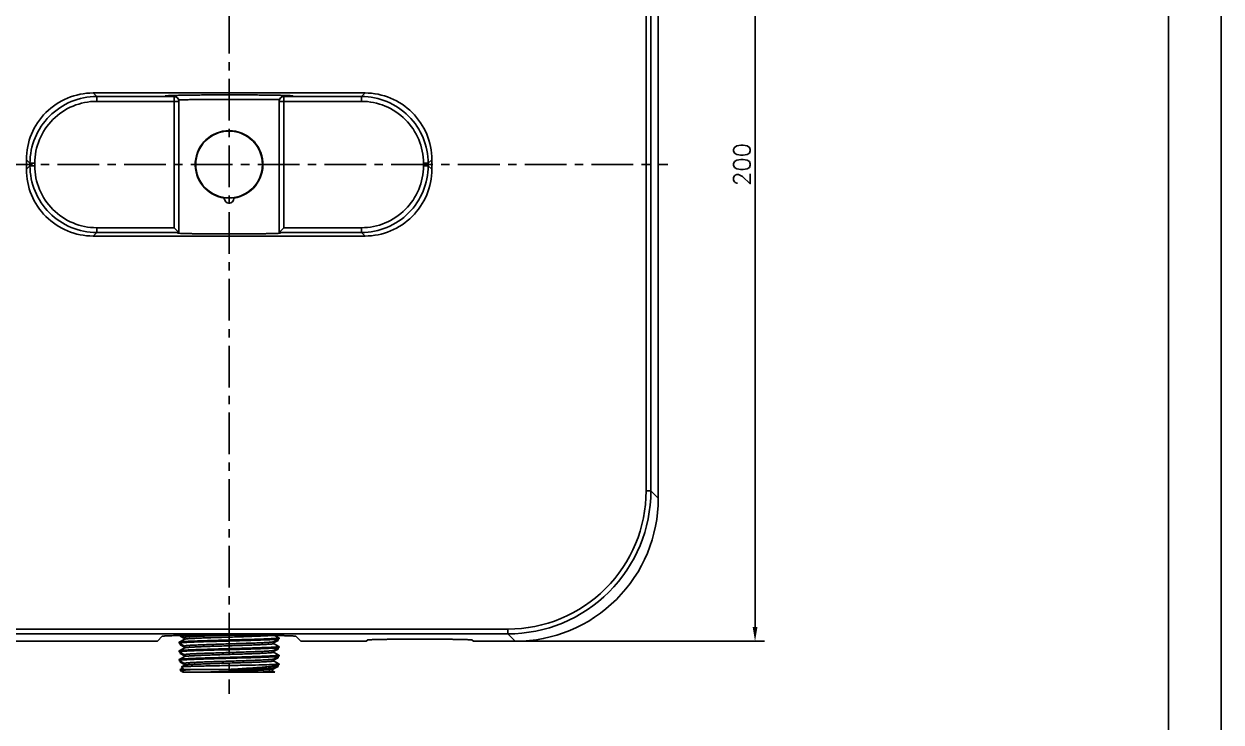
# Model space of a CAD drawing. Extents: x -296600 to -296180, y -233766 to -233172.
# Drawn here: x -296430.6 to -296179.5, y -233473.9 to -233327.5 of the extents above; entities that cross this region are included whole.
import ezdxf

# ---------------------------------------------------------------- set-up
doc = ezdxf.new("R2010")
doc.units = 0
doc.header["$LTSCALE"] = 7
doc.linetypes.add('CENTER', pattern=[2, 1.25, -0.25, 0.25, -0.25])
doc.layers.get('0').update_dxf_attribs({"color": 2, "linetype": 'CONTINUOUS'})
doc.layers.get('Defpoints').update_dxf_attribs({"linetype": 'CONTINUOUS'})
for name, color, linetype in [('CL', 1, 'CENTER'), ('D', 2, 'CONTINUOUS'), ('PRT0002SHAPE', 7, 'CONTINUOUS'), ('TXT', 4, 'CONTINUOUS')]:
    doc.layers.add(name, color=color, linetype=linetype)
doc.styles.add('GHS', font='ROMANS.shx', dxfattribs={"bigfont": 'GHS.shx'})
doc.dimstyles.new('STANDARD$0', dxfattribs={"dimscale": 0, "dimtxt": 3.5, "dimasz": 3, "dimexe": 2, "dimexo": 1, "dimgap": 1, "dimtad": 3, "dimtoh": 1, "dimdec": 4, "dimdsep": 46, "dimtxsty": 'GHS', "dimcen": 2.5, "dimclrd": 2, "dimclre": 2, "dimclrt": 2, "dimadec": 0, "dimazin": 0, "dimtfac": 0.6, "dimtdec": 4, "dimtix": 1, "dimtmove": 2, "dimatfit": 3, "dimfxl": 1, "dimtolj": 1, "dimarcsym": 0})

# ---------------------------------------------------------------- blocks, each defined once
blk = doc.blocks.new('*D8')
at = {"layer": 'D', "color": 2, "lineweight": -2, "transparency": 16777216}
for p, q in [((-296326.53, -233256.94), (-296275.25, -233256.94)), ((-296277.25, -233259.94), (-296277.25, -233453.94)), ((-296326.54, -233456.94), (-296275.25, -233456.94))]:
    blk.add_line(p, q, dxfattribs=at)
at = {"layer": 'D', "color": 2, "transparency": 16777216}
for points in [[(-296277.75, -233259.94), (-296276.75, -233259.94), (-296277.25, -233256.94)], [(-296277.75, -233453.94), (-296276.75, -233453.94), (-296277.25, -233456.94)]]:
    blk.add_solid(points, dxfattribs=at)
at = {"layer": 'Defpoints', "color": 0, "transparency": 16777216}
for p in [(-296327.53, -233256.94), (-296327.54, -233456.94), (-296277.25, -233456.94)]:
    blk.add_point(p, dxfattribs=at)
at = {"layer": 'D', "color": 2, "transparency": 16777216, "insert": (-296280, -233356.94), "char_height": 3.5, "attachment_point": 5, "rotation": 90, "style": 'GHS', "bg_fill": 3, "box_fill_scale": 1.1, "bg_fill_color": 256, "bg_fill_true_color": 13158600, "bg_fill_transparency": 0}
blk.add_mtext('\\A1;200', dxfattribs=at)
blk = doc.blocks.new('BORDER')
blk.add_line((0, 0), (1, 0))

msp = doc.modelspace()

# ---------------------------------------------------------------- linework, layer by layer
at = {"layer": 'CL'}
for p, q in [((-296387.54032, -233254.94102), (-296387.54032, -233467.94098)), ((-296479.54029, -233356.94102), (-296295.54037, -233356.94089))]:
    msp.add_line(p, q, dxfattribs=at)
at = {"layer": 'PRT0002SHAPE', "color": 7, "linetype": 'Continuous'}
for p, q in [((-296300.09365, -233425.39265), (-296300.09366, -233288.49113)), ((-296299.09378, -233288.49113), (-296299.09378, -233425.39265)), ((-296297.54001, -233426.94646), (-296297.54001, -233286.93732)), ((-296415.29123, -233342.69276), (-296416.0421, -233341.94189)), ((-296359.03784, -233341.94191), (-296416.0421, -233341.94191)), ((-296415.29123, -233342.69276), (-296415.29123, -233343.69261)), ((-296415.29123, -233342.69276), (-296399.03997, -233342.69276)), ((-296398.03997, -233343.69261), (-296415.29123, -233343.69261)), ((-296400.41973, -233342.63328), (-296400.48967, -233342.62854)), ((-296400.34025, -233342.63819), (-296400.41973, -233342.63328)), ((-296400.25111, -233342.64323), (-296400.34025, -233342.63819)), ((-296400.09907, -233342.65101), (-296400.25111, -233342.64323)), ((-296399.92479, -233342.65894), (-296400.09907, -233342.65101)), ((-296399.72817, -233342.66698), (-296399.92479, -233342.65894)), ((-296399.4314, -233342.67773), (-296399.72817, -233342.66698)), ((-296399.00607, -233342.69108), (-296399.4314, -233342.67773)), ((-296399.03997, -233370.19117), (-296399.03997, -233342.69276)), ((-296398.03997, -233371.26872), (-296398.03997, -233343.6856)), ((-296377.03997, -233343.68554), (-296377.03997, -233371.26872)), ((-296359.78871, -233343.69261), (-296377.03997, -233343.69261)), ((-296376.03997, -233342.69067), (-296376.03997, -233370.19117)), ((-296376.03997, -233342.69276), (-296359.78871, -233342.69276)), ((-296359.78873, -233343.69261), (-296359.78867, -233342.70023)), ((-296359.03784, -233341.94189), (-296359.78871, -233342.69276)), ((-296430.03997, -233355.93976), (-296429.2891, -233356.69063)), ((-296430.03995, -233355.93976), (-296430.03995, -233357.94402)), ((-296345.79084, -233356.69063), (-296345.03997, -233355.93976)), ((-296345.03999, -233357.94402), (-296345.03999, -233355.93976)), ((-296429.2891, -233357.19315), (-296430.03997, -233357.94402)), ((-296429.2891, -233357.19315), (-296429.2891, -233356.69063)), ((-296428.28925, -233356.69063), (-296429.2891, -233356.69063)), ((-296429.2891, -233357.19315), (-296428.28925, -233357.19315)), ((-296428.28925, -233356.69063), (-296428.28925, -233357.19315)), ((-296345.79824, -233356.69059), (-296346.79069, -233356.69065)), ((-296346.79069, -233357.19315), (-296346.79069, -233356.69063)), ((-296346.79069, -233357.19319), (-296345.79831, -233357.19313)), ((-296345.79084, -233356.69063), (-296345.79084, -233357.19315)), ((-296345.03997, -233357.94402), (-296345.79084, -233357.19315)), ((-296388.53997, -233363.86921), (-296388.53997, -233364.04189)), ((-296386.53997, -233364.04186), (-296386.53997, -233363.8691)), ((-296416.0421, -233371.94189), (-296415.29123, -233371.19102)), ((-296415.29123, -233370.19117), (-296415.29123, -233371.19102)), ((-296415.29123, -233370.19117), (-296399.03997, -233370.19117)), ((-296398.04012, -233371.19102), (-296415.29123, -233371.19102)), ((-296398.04012, -233371.19109), (-296399.03997, -233370.19117)), ((-296398.03997, -233371.19117), (-296398.04012, -233371.19109)), ((-296377.03982, -233371.19109), (-296377.03997, -233371.19117)), ((-296377.03982, -233371.19102), (-296376.03997, -233370.19117)), ((-296359.78871, -233371.19102), (-296377.03982, -233371.19102)), ((-296376.03997, -233370.19117), (-296359.78871, -233370.19117)), ((-296359.78873, -233371.18362), (-296359.78867, -233370.19117)), ((-296359.78871, -233371.19102), (-296359.03784, -233371.94189)), ((-296416.0421, -233371.94187), (-296359.03784, -233371.94187)), ((-296300.09362, -233425.39265), (-296299.09378, -233425.39265)), ((-296297.53997, -233426.94646), (-296299.09378, -233425.39265)), ((-296445.99073, -233454.38821), (-296329.08921, -233454.3882)), ((-296329.08921, -233455.38809), (-296445.99073, -233455.38809)), ((-296401.53991, -233455.89459), (-296402.55297, -233456.90759)), ((-296396.83926, -233456.503), (-296398.00306, -233457.10979)), ((-296397.81747, -233455.83395), (-296397.81747, -233455.72884)), ((-296397.81747, -233455.83386), (-296397.80278, -233455.84929)), ((-296397.80278, -233455.84931), (-296396.85547, -233456.34324)), ((-296397.63081, -233455.72536), (-296396.85547, -233456.12963)), ((-296396.85547, -233456.51997), (-296396.85547, -233456.12111)), ((-296387.54137, -233455.66759), (-296386.99449, -233455.65055)), ((-296378.2239, -233455.71218), (-296378.30823, -233455.71087)), ((-296378.24068, -233457.04523), (-296377.07688, -233456.43844)), ((-296378.22447, -233457.25039), (-296377.27716, -233456.75646)), ((-296377.07688, -233456.20264), (-296378.01078, -233455.71574)), ((-296377.26247, -233456.74101), (-296377.27716, -233456.75644)), ((-296377.26247, -233456.7411), (-296377.26247, -233456.53543)), ((-296377.06247, -233456.21771), (-296377.07688, -233456.20272)), ((-296377.06247, -233456.42337), (-296377.07688, -233456.43837)), ((-296377.06247, -233456.21771), (-296377.06247, -233456.42337)), ((-296372.52697, -233456.90759), (-296373.54003, -233455.89459)), ((-296358.53992, -233456.68006), (-296358.76749, -233456.90759)), ((-296336.31245, -233456.90759), (-296336.54002, -233456.68006)), ((-296329.08921, -233455.38809), (-296329.08921, -233454.38824)), ((-296329.08921, -233455.38809), (-296327.5354, -233456.94189)), ((-296404.55251, -233456.94189), (-296447.54454, -233456.94189)), ((-296398.01747, -233457.12486), (-296398.00306, -233457.10986)), ((-296398.01747, -233457.12486), (-296398.01747, -233457.33052)), ((-296398.01747, -233457.33052), (-296398.00306, -233457.34552)), ((-296398.01747, -233458.93916), (-296398.00306, -233458.92416)), ((-296398.01747, -233458.93916), (-296398.01747, -233459.14482)), ((-296398.01747, -233459.14482), (-296398.00306, -233459.15982)), ((-296398.00306, -233457.34559), (-296396.85547, -233457.94393)), ((-296396.83926, -233458.3173), (-296398.00306, -233458.92409)), ((-296398.00306, -233459.15989), (-296396.85547, -233459.75823)), ((-296397.81747, -233457.64825), (-296397.81747, -233457.44258)), ((-296397.81747, -233457.64816), (-296397.80278, -233457.66359)), ((-296397.81747, -233459.46255), (-296397.81747, -233459.25688)), ((-296397.80278, -233457.66361), (-296396.85547, -233458.15754)), ((-296396.85547, -233458.33427), (-296396.85547, -233457.93541)), ((-296378.24068, -233458.85953), (-296377.07688, -233458.25274)), ((-296378.22447, -233457.42712), (-296378.22447, -233457.02826)), ((-296377.07688, -233458.01694), (-296378.22447, -233457.4186)), ((-296378.22447, -233459.06469), (-296377.27716, -233458.57076)), ((-296378.22447, -233459.24141), (-296378.22447, -233458.84257)), ((-296377.07688, -233459.83124), (-296378.22447, -233459.2329)), ((-296377.26247, -233458.55531), (-296377.27716, -233458.57074)), ((-296377.26247, -233458.5554), (-296377.26247, -233458.34973)), ((-296377.06247, -233458.03201), (-296377.07688, -233458.01702)), ((-296377.06247, -233458.23767), (-296377.07688, -233458.25267)), ((-296377.06247, -233458.03201), (-296377.06247, -233458.23767)), ((-296360.76703, -233456.94189), (-296370.52743, -233456.94189)), ((-296327.5354, -233456.94189), (-296334.31291, -233456.94189)), ((-296398.01747, -233460.75346), (-296398.00306, -233460.73846)), ((-296398.01747, -233460.75346), (-296398.01747, -233460.95912)), ((-296398.01747, -233460.95912), (-296398.00306, -233460.97412)), ((-296396.83926, -233460.1316), (-296398.00306, -233460.73839)), ((-296398.00306, -233460.97419), (-296396.85547, -233461.57253)), ((-296397.81747, -233459.46246), (-296397.80278, -233459.47789)), ((-296397.81747, -233461.27685), (-296397.81747, -233461.07118)), ((-296397.81747, -233461.27676), (-296397.80278, -233461.29219)), ((-296397.80278, -233459.47791), (-296396.85547, -233459.97184)), ((-296397.80278, -233461.29221), (-296396.85547, -233461.78614)), ((-296396.85547, -233460.14857), (-296396.85547, -233459.74972)), ((-296396.85547, -233461.96286), (-296396.85547, -233461.56402)), ((-296378.24068, -233460.67383), (-296377.07688, -233460.06704)), ((-296378.22447, -233460.87899), (-296377.27716, -233460.38506)), ((-296378.22447, -233461.05571), (-296378.22447, -233460.65687)), ((-296377.07688, -233461.64554), (-296378.22447, -233461.0472)), ((-296377.26247, -233460.36961), (-296377.27716, -233460.38504)), ((-296377.26247, -233460.3697), (-296377.26247, -233460.16403)), ((-296377.06247, -233459.84631), (-296377.07688, -233459.83132)), ((-296377.06247, -233460.05197), (-296377.07688, -233460.06697)), ((-296377.06247, -233461.6607), (-296377.07688, -233461.64557)), ((-296377.06247, -233459.84631), (-296377.06247, -233460.05197)), ((-296377.06247, -233461.84189), (-296377.06247, -233461.66061)), ((-296397.81747, -233462.88553), (-296397.81613, -233462.88088)), ((-296397.81747, -233462.94189), (-296397.81747, -233462.88548)), ((-296397.81747, -233462.94189), (-296396.47954, -233462.94189)), ((-296397.50615, -233463.25321), (-296397.81747, -233462.94189)), ((-296397.81613, -233462.88088), (-296397.80278, -233462.87014)), ((-296397.26804, -233462.59132), (-296397.80278, -233462.87012)), ((-296397.80278, -233462.87014), (-296397.77927, -233462.86074)), ((-296397.5401, -233462.31926), (-296397.53535, -233462.30893)), ((-296397.01747, -233462.84189), (-296397.5401, -233462.31926)), ((-296396.83926, -233461.9459), (-296397.5354, -233462.30888)), ((-296397.50621, -233463.25315), (-296397.45776, -233463.2864)), ((-296397.45778, -233463.28638), (-296397.15952, -233463.44189)), ((-296377.92045, -233463.44189), (-296397.15947, -233463.44189)), ((-296397.01747, -233462.84189), (-296378.22447, -233462.84189)), ((-296377.06247, -233461.84189), (-296379.05917, -233461.84147)), ((-296378.42447, -233463.18773), (-296378.42447, -233462.84189)), ((-296377.92042, -233463.44189), (-296378.42447, -233463.17904)), ((-296378.24068, -233462.48813), (-296377.15954, -233461.92443)), ((-296378.22447, -233462.69329), (-296377.27716, -233462.19936)), ((-296378.22447, -233462.84189), (-296378.22447, -233462.47117)), ((-296377.26247, -233462.184), (-296377.26247, -233461.97833)), ((-296377.11333, -233461.89275), (-296377.15944, -233461.92433)), ((-296377.11333, -233461.89275), (-296377.06247, -233461.84189))]:
    msp.add_line(p, q, dxfattribs=at)
for centre in [(-296387.54032, -233356.94095), (-296387.53997, -233356.94189)]:
    msp.add_circle(centre, 7, dxfattribs=at)
for centre, radius, start, end in [((-296416.04288, -233355.93898), 13.99707, 89.9968029, 180.0031971), ((-296415.29106, -233356.69038), 13.99801, 89.9992806, 180.0010097), ((-296415.292, -233356.68978), 12.99714, 89.9965961, 180.0037318), ((-296399.03403, -233343.68472), 0.99403, 2.7338852, 90.3423375), ((-296399.03988, -233343.69269), 0.99991, 0.0042823, 90.0053854), ((-296399.03873, -233343.68557), 0.99876, 359.9978916, 2.7693645), ((-296376.04006, -233343.69269), 0.99992, 89.9951879, 179.9951492), ((-296376.04168, -233343.68556), 0.9983, 177.2299847, 179.9993162), ((-296376.04595, -233343.68469), 0.99398, 89.655672, 177.2680796), ((-296359.78846, -233356.6908), 13.99801, 359.9992775, 90.0010095), ((-296359.78787, -233356.68986), 12.99714, 359.9965987, 90.0037276), ((-296359.03706, -233355.93898), 13.99707, 359.9968075, 90.0031925), ((-296387.53997, -233356.94189), 7.1, 278.0967498, 261.9032502), ((-296416.04288, -233357.9448), 13.99707, 179.9968029, 270.0031971), ((-296415.29148, -233357.19298), 13.99801, 179.9992809, 270.0010169), ((-296415.29208, -233357.19392), 12.99714, 179.9965961, 270.0037318), ((-296359.78888, -233357.1934), 13.99801, 269.9992775, 0.0010177), ((-296359.78794, -233357.194), 12.99714, 269.9965982, 0.00373), ((-296359.03706, -233357.9448), 13.99707, 269.9968075, 0.0031925), ((-296387.53997, -233364.04189), 1, 180, 0), ((-296329.08807, -233425.39261), 28.99559, 269.9977576, 0.0021074), ((-296329.08845, -233425.39241), 29.99568, 269.9985598, 0.0015528), ((-296327.53374, -233426.94813), 29.99372, 269.996817, 0.003183), ((-296395.73681, -233480.5705), 17.84566, 94.3386086, 94.4920935)]:
    msp.add_arc(centre, radius, start, end, dxfattribs=at)
for points, knots in [([(-296399.03997, -233342.69066), (-296399.29763, -233342.68315), (-296399.72871, -233342.66536), (-296400.3702, -233342.64941), (-296400.62148, -233342.605), (-296400.9924, -233342.60777), (-296400.82224, -233342.50227), (-296400.5751, -233342.53873), (-296400.10816, -233342.47492), (-296399.45196, -233342.4666), (-296398.60438, -233342.43532), (-296397.58462, -233342.41502), (-296396.40604, -233342.39379), (-296395.0859, -233342.37622), (-296393.64647, -233342.36129), (-296392.12119, -233342.34977), (-296390.56137, -233342.34175), (-296389.02962, -233342.33727), (-296388.02574, -233342.33628), (-296387.53997, -233342.3363)], [0, 0, 0, 0, 0.050492744, 0.088434056, 0.113131906, 0.124275394, 0.127708917, 0.144500984, 0.174790747, 0.21809336, 0.273692261, 0.340669826, 0.417975147, 0.504567544, 0.599295195, 0.699951647, 0.803354891, 0.904845046, 1, 1, 1, 1]), ([(-296398.08494, -233343.38923), (-296398.0109, -233343.38698), (-296397.81998, -233343.3814), (-296397.50416, -233343.37296), (-296396.98979, -233343.36056), (-296396.29145, -233343.34617), (-296395.39183, -233343.33091), (-296394.41647, -233343.31735), (-296393.37479, -233343.30565), (-296392.27678, -233343.2959), (-296391.13313, -233343.28822), (-296389.95483, -233343.28268), (-296388.75328, -233343.27935), (-296387.94572, -233343.27857), (-296387.53997, -233343.27859)], [0.1508946129, 0.1508946129, 0.1508946129, 0.1508946129, 0.168785621, 0.1970303041, 0.2272078842, 0.29306679, 0.3657477829, 0.4445378662, 0.5286846535, 0.6173769136, 0.7097688122, 0.8049350946, 0.9019938006, 1, 1, 1, 1]), ([(-296376.03997, -233342.69066), (-296375.77102, -233342.68282), (-296375.32235, -233342.66945), (-296374.6763, -233342.63658), (-296374.4108, -233342.62129), (-296374.07053, -233342.58048), (-296374.34281, -233342.51178), (-296374.60733, -233342.51704), (-296375.19642, -233342.47225), (-296375.9471, -233342.45352), (-296376.92056, -233342.42566), (-296378.06955, -233342.40399), (-296379.38578, -233342.38365), (-296380.83969, -233342.36689), (-296382.40817, -233342.35341), (-296384.0647, -233342.34362), (-296385.78558, -233342.33764), (-296386.95121, -233342.33631), (-296387.53997, -233342.3363)], [0, 0, 0, 0, 0.052660807, 0.091393749, 0.115530213, 0.124779152, 0.131324215, 0.152874415, 0.189174352, 0.239539752, 0.303035739, 0.378565256, 0.464879653, 0.560542809, 0.66318596, 0.771862453, 0.884767692, 1, 1, 1, 1]), ([(-296376.96643, -233343.30957), (-296377.18348, -233343.29809), (-296377.72693, -233343.27981), (-296378.6423, -233343.27212), (-296379.74779, -233343.27487), (-296380.95342, -233343.27833), (-296382.22203, -233343.27996), (-296383.52683, -233343.27999), (-296384.85177, -233343.2793), (-296386.19238, -233343.27861), (-296387.08941, -233343.27854), (-296387.53997, -233343.27857)], [0.1212768619, 0.1212768619, 0.1212768619, 0.1212768619, 0.1754707089, 0.256780085, 0.3495022198, 0.4510714437, 0.5573535408, 0.6657764683, 0.7763653567, 0.8876712674, 1, 1, 1, 1]), ([(-296398.34646, -233371.31351), (-296398.34716, -233371.30124), (-296398.27734, -233371.29639), (-296398.19728, -233371.27786), (-296398.09686, -233371.27281), (-296398.03997, -233371.26873)], [0, 0, 0, 0, 0.118389044, 0.450577086, 1, 1, 1, 1]), ([(-296387.54032, -233371.50195), (-296388.01003, -233371.50195), (-296388.94156, -233371.50089), (-296390.319, -233371.49615), (-296391.64908, -233371.48834), (-296392.90905, -233371.47766), (-296394.07703, -233371.46409), (-296395.13415, -233371.44854), (-296396.05896, -233371.42934), (-296396.84573, -233371.41275), (-296397.45318, -233371.38301), (-296397.94038, -233371.38141), (-296398.15484, -233371.32497), (-296398.34459, -233371.34578), (-296398.34646, -233371.31351)], [0, 0, 0, 0, 0.130329537, 0.258468463, 0.382194809, 0.499394271, 0.608063923, 0.706348036, 0.792568447, 0.86525402, 0.923166859, 0.965324569, 0.991029516, 1, 1, 1, 1]), ([(-296376.73357, -233371.31349), (-296376.73543, -233371.34574), (-296376.92511, -233371.32503), (-296377.13956, -233371.38138), (-296377.62676, -233371.38302), (-296378.2342, -233371.41274), (-296379.02097, -233371.42934), (-296379.94578, -233371.44854), (-296381.00291, -233371.46409), (-296382.17089, -233371.47766), (-296383.43086, -233371.48834), (-296384.76094, -233371.49615), (-296386.13861, -233371.50089), (-296387.07037, -233371.50195), (-296387.54032, -233371.50195)], [0, 0, 0, 0, 0.008963056, 0.034666368, 0.076821355, 0.134730392, 0.207411851, 0.293627431, 0.391906066, 0.500569694, 0.617762414, 0.741481691, 0.86961337, 1, 1, 1, 1]), ([(-296377.03997, -233371.26872), (-296376.98308, -233371.2728), (-296376.88266, -233371.27788), (-296376.80262, -233371.29637), (-296376.73286, -233371.30125), (-296376.73357, -233371.31349)], [0, 0, 0, 0, 0.549570897, 0.881845298, 1, 1, 1, 1]), ([(-296387.53997, -233455.65021), (-296388.45047, -233455.65021), (-296390.23645, -233455.65323), (-296392.43643, -233455.66463), (-296394.11871, -233455.67844), (-296395.29339, -233455.69065), (-296396.39338, -233455.70478), (-296397.40811, -233455.7207), (-296398.32779, -233455.73823), (-296399.14358, -233455.75717), (-296399.84761, -233455.77733), (-296400.36124, -233455.79578), (-296400.71125, -233455.81147), (-296400.9266, -233455.82271), (-296401.10973, -233455.83409), (-296401.26009, -233455.84547), (-296401.37772, -233455.85695), (-296401.4615, -233455.86783), (-296401.51164, -233455.87826), (-296401.53385, -233455.8864), (-296401.53991, -233455.89214), (-296401.53991, -233455.89459)], [0, 0, 0, 0, 0.194967726, 0.382434292, 0.471089977, 0.555209153, 0.633983337, 0.706653817, 0.772520822, 0.830951574, 0.881385293, 0.923338074, 0.941004846, 0.95640902, 0.969513758, 0.980288609, 0.988713357, 0.994773472, 0.998478404, 0.999476934, 1, 1, 1, 1]), ([(-296377.15983, -233456.46248), (-296377.21911, -233456.47441), (-296377.36867, -233456.49433), (-296377.63729, -233456.5206), (-296377.9932, -233456.54692), (-296378.63218, -233456.58493), (-296379.61937, -233456.63119), (-296381.00416, -233456.68354), (-296382.6188, -233456.73639), (-296384.4065, -233456.78968), (-296386.30442, -233456.84267), (-296388.24578, -233456.89634), (-296390.16233, -233456.94909), (-296391.98662, -233457.00287), (-296393.41972, -233457.04768), (-296394.47224, -233457.08532), (-296395.17457, -233457.11222), (-296395.80963, -233457.13881), (-296396.37181, -233457.16541), (-296396.85618, -233457.19233), (-296397.25844, -233457.21899), (-296397.5407, -233457.24195), (-296397.72265, -233457.26106), (-296397.826, -233457.27446), (-296397.90615, -233457.28714), (-296397.96518, -233457.30103), (-296397.99939, -233457.31144), (-296398.01747, -233457.32457), (-296398.01747, -233457.33052)], [0, 0, 0, 0, 0.008684272, 0.021640559, 0.038769945, 0.059928974, 0.113570788, 0.180695015, 0.258946972, 0.345579641, 0.437548883, 0.531622225, 0.624493339, 0.712898498, 0.793730963, 0.830407235, 0.864151948, 0.894669117, 0.921690764, 0.944980581, 0.964336199, 0.979590688, 0.98563941, 0.990620742, 0.994528635, 0.997363065, 0.999145145, 1, 1, 1, 1]), ([(-296397.92012, -233457.08576), (-296397.86084, -233457.07383), (-296397.71129, -233457.0539), (-296397.44267, -233457.02764), (-296397.08677, -233457.00131), (-296396.4478, -233456.9633), (-296395.46061, -233456.91704), (-296394.07582, -233456.8647), (-296392.46119, -233456.81184), (-296390.67349, -233456.75855), (-296388.77556, -233456.70556), (-296386.8342, -233456.65189), (-296384.91764, -233456.59914), (-296383.09335, -233456.54536), (-296381.66024, -233456.50055), (-296380.60772, -233456.46291), (-296379.90539, -233456.43601), (-296379.27033, -233456.40942), (-296378.70814, -233456.38282), (-296378.22377, -233456.3559), (-296377.8215, -233456.32924), (-296377.53924, -233456.30628), (-296377.3573, -233456.28717), (-296377.25394, -233456.27377), (-296377.17379, -233456.26109), (-296377.11476, -233456.2472), (-296377.08055, -233456.2368), (-296377.06247, -233456.22367), (-296377.06247, -233456.21771)], [0, 0, 0, 0, 0.008683943, 0.021639932, 0.038769045, 0.05992783, 0.113569255, 0.180693227, 0.258945065, 0.345577738, 0.437547088, 0.531620618, 0.624491976, 0.712897415, 0.793730172, 0.830406588, 0.864151439, 0.894668738, 0.921690504, 0.944980424, 0.964336129, 0.979590688, 0.98563944, 0.990620796, 0.994528703, 0.997363127, 0.999145178, 1, 1, 1, 1]), ([(-296397.55384, -233455.76807), (-296397.59229, -233455.77285), (-296397.65769, -233455.7815), (-296397.74283, -233455.7983), (-296397.78983, -233455.81059), (-296397.81746, -233455.82613), (-296397.81746, -233455.8339)], [0, 0, 0, 0, 0.421277318, 0.726071503, 0.915499158, 1, 1, 1, 1]), ([(-296396.85547, -233456.12111), (-296396.85547, -233456.11507), (-296396.83844, -233456.10134), (-296396.80464, -233456.0903), (-296396.74748, -233456.07585), (-296396.62934, -233456.05574), (-296396.42611, -233456.03156), (-296396.11918, -233456.00454), (-296395.72949, -233455.97666), (-296395.26109, -233455.94861), (-296394.7183, -233455.92091), (-296394.10643, -233455.89297), (-296393.43135, -233455.86472), (-296392.42416, -233455.82569), (-296391.06023, -233455.77896), (-296389.3353, -233455.72259), (-296388.1471, -233455.68637), (-296387.54137, -233455.66759)], [0, 0, 0, 0, 0.001940601, 0.005853718, 0.012037837, 0.020545768, 0.044521138, 0.07763735, 0.119600844, 0.170016916, 0.228407938, 0.294216844, 0.366811874, 0.445497166, 0.618061456, 0.805291148, 1, 1, 1, 1]), ([(-296396.76048, -233456.47896), (-296396.76911, -233456.48083), (-296396.79578, -233456.48713), (-296396.8227, -233456.49439), (-296396.83924, -233456.50301)], [0, 0, 0, 0, 0.321389082, 1, 1, 1, 1]), ([(-296378.69602, -233455.70522), (-296378.89948, -233455.72517), (-296379.38373, -233455.7607), (-296380.21773, -233455.80721), (-296381.25651, -233455.85368), (-296382.47094, -233455.90165), (-296383.8272, -233455.94841), (-296385.80655, -233456.01365), (-296388.3311, -233456.0907), (-296390.81839, -233456.16854), (-296392.6794, -233456.23479), (-296393.8851, -233456.28145), (-296394.91335, -233456.32871), (-296395.7354, -233456.37504), (-296396.28062, -233456.41514), (-296396.59651, -233456.45083), (-296396.71314, -233456.46871), (-296396.76048, -233456.47896)], [0, 0, 0, 0, 0.033913726, 0.080532502, 0.138567872, 0.206405127, 0.282150939, 0.363690534, 0.534938854, 0.701142396, 0.776508646, 0.843855872, 0.901306218, 0.947259839, 0.980449, 0.991965593, 1, 1, 1, 1]), ([(-296378.30823, -233455.71087), (-296379.74135, -233455.68893), (-296382.81859, -233455.6595), (-296385.89593, -233455.65021), (-296387.53997, -233455.65021)], [0, 0, 0, 0, 0.465757295, 1, 1, 1, 1]), ([(-296373.54003, -233455.89459), (-296373.54003, -233455.8919), (-296373.54724, -233455.8857), (-296373.57257, -233455.87711), (-296373.63044, -233455.86584), (-296373.72671, -233455.85424), (-296373.86207, -233455.84193), (-296374.03494, -233455.82977), (-296374.24539, -233455.81763), (-296374.49266, -233455.80567), (-296374.894, -233455.78903), (-296375.48189, -233455.76957), (-296376.28601, -233455.74848), (-296377.21492, -233455.7289), (-296377.87481, -233455.71761), (-296378.2239, -233455.71218)], [0, 0, 0, 0, 0.001716773, 0.005106622, 0.017793073, 0.038586864, 0.067499535, 0.104470353, 0.149415005, 0.202207325, 0.262708921, 0.406150843, 0.578164216, 0.776847204, 1, 1, 1, 1]), ([(-296377.27716, -233456.75645), (-296377.29724, -233456.76696), (-296377.35862, -233456.78114), (-296377.47456, -233456.80083), (-296377.64196, -233456.82026), (-296377.77015, -233456.83231), (-296377.84259, -233456.83849)], [0, 0, 0, 0, 0.11874584, 0.324940563, 0.619069462, 1, 1, 1, 1]), ([(-296377.31156, -233456.56385), (-296377.29893, -233456.56018), (-296377.28194, -233456.55546), (-296377.26248, -233456.54173), (-296377.26248, -233456.53549)], [0, 0, 0, 0, 0.678107114, 1, 1, 1, 1]), ([(-296377.0769, -233456.43844), (-296377.08708, -233456.44375), (-296377.11475, -233456.45268), (-296377.14282, -233456.45905), (-296377.15983, -233456.46248)], [0, 0, 0, 0, 0.398150295, 1, 1, 1, 1]), ([(-296347.53997, -233456.48806), (-296348.25537, -233456.48806), (-296349.65863, -233456.49043), (-296351.38719, -233456.49939), (-296352.70898, -233456.51023), (-296353.63194, -233456.51983), (-296354.49622, -233456.53093), (-296355.29351, -233456.54344), (-296356.01612, -233456.55721), (-296356.65709, -233456.57209), (-296357.21026, -233456.58793), (-296357.61382, -233456.60243), (-296357.88884, -233456.61476), (-296358.05803, -233456.62359), (-296358.20193, -233456.63253), (-296358.32006, -233456.64147), (-296358.41249, -233456.6505), (-296358.47831, -233456.65904), (-296358.51771, -233456.66724), (-296358.53516, -233456.67363), (-296358.53992, -233456.67815), (-296358.53992, -233456.68006)], [0, 0, 0, 0, 0.194967726, 0.382434292, 0.471089977, 0.555209153, 0.633983337, 0.706653817, 0.772520822, 0.830951574, 0.881385293, 0.923338074, 0.941004846, 0.95640902, 0.969513758, 0.980288609, 0.988713357, 0.994773472, 0.998478404, 0.999476934, 1, 1, 1, 1]), ([(-296336.54002, -233456.68006), (-296336.54002, -233456.67815), (-296336.54478, -233456.67363), (-296336.56223, -233456.66724), (-296336.60163, -233456.65904), (-296336.66746, -233456.6505), (-296336.75988, -233456.64147), (-296336.87802, -233456.63253), (-296337.02191, -233456.62359), (-296337.19111, -233456.61476), (-296337.46612, -233456.60243), (-296337.86968, -233456.58793), (-296338.42285, -233456.57209), (-296339.06383, -233456.55721), (-296339.78643, -233456.54344), (-296340.58372, -233456.53093), (-296341.448, -233456.51983), (-296342.37096, -233456.51023), (-296343.69275, -233456.49939), (-296345.42131, -233456.49043), (-296346.82458, -233456.48806), (-296347.53997, -233456.48806)], [0, 0, 0, 0, 0.000523066, 0.001521596, 0.005226528, 0.011286643, 0.01971139, 0.030486241, 0.043590979, 0.058995152, 0.076661924, 0.118614704, 0.169048423, 0.227479173, 0.293346178, 0.366016657, 0.444790841, 0.528910018, 0.617565703, 0.805032271, 1, 1, 1, 1]), ([(-296402.55297, -233456.90759), (-296402.55401, -233456.90862), (-296402.55863, -233456.90965), (-296402.573, -233456.91246), (-296402.60348, -233456.91485), (-296402.65303, -233456.91813), (-296402.72077, -233456.92109), (-296402.80563, -233456.92409), (-296402.90699, -233456.92691), (-296403.02383, -233456.92957), (-296403.20731, -233456.933), (-296403.46603, -233456.93654), (-296403.80466, -233456.93959), (-296404.17142, -233456.94147), (-296404.42387, -233456.94189), (-296404.55251, -233456.94189)], [0, 0, 0, 0, 0.002192703, 0.006643767, 0.022466123, 0.047466381, 0.081414338, 0.124010705, 0.17484463, 0.233452065, 0.299269903, 0.45002314, 0.621444137, 0.80709449, 1, 1, 1, 1]), ([(-296377.15983, -233458.27678), (-296377.21911, -233458.28871), (-296377.36867, -233458.30863), (-296377.6373, -233458.3349), (-296377.9932, -233458.36122), (-296378.63219, -233458.39923), (-296379.61938, -233458.44549), (-296381.00417, -233458.49784), (-296382.61881, -233458.55069), (-296384.40651, -233458.60398), (-296386.30443, -233458.65697), (-296388.24578, -233458.71064), (-296390.16234, -233458.76339), (-296391.98663, -233458.81717), (-296393.41973, -233458.86198), (-296394.47224, -233458.89962), (-296395.17457, -233458.92652), (-296395.80963, -233458.95311), (-296396.37182, -233458.97971), (-296396.85618, -233459.00663), (-296397.25844, -233459.03329), (-296397.54071, -233459.05625), (-296397.72265, -233459.07536), (-296397.826, -233459.08876), (-296397.90615, -233459.10144), (-296397.96518, -233459.11533), (-296397.99939, -233459.12574), (-296398.01747, -233459.13887), (-296398.01747, -233459.14482)], [0, 0, 0, 0, 0.008684334, 0.021640678, 0.038770116, 0.05992919, 0.113571079, 0.180695354, 0.258947335, 0.345580003, 0.437549223, 0.53162253, 0.6244936, 0.712898708, 0.793731119, 0.830407363, 0.864152049, 0.894669193, 0.921690817, 0.944980613, 0.964336214, 0.97959069, 0.985639406, 0.990620733, 0.994528622, 0.997363054, 0.999145138, 1, 1, 1, 1]), ([(-296398.00304, -233457.10978), (-296397.99286, -233457.10448), (-296397.9652, -233457.09555), (-296397.93713, -233457.08918), (-296397.92012, -233457.08576)], [0, 0, 0, 0, 0.39815383, 1, 1, 1, 1]), ([(-296398.00304, -233458.92408), (-296397.99287, -233458.91878), (-296397.9652, -233458.90985), (-296397.93713, -233458.90348), (-296397.92012, -233458.90006)], [0, 0, 0, 0, 0.398155295, 1, 1, 1, 1]), ([(-296397.92012, -233458.90006), (-296397.86085, -233458.88813), (-296397.7113, -233458.8682), (-296397.44268, -233458.84194), (-296397.08678, -233458.81561), (-296396.4478, -233458.7776), (-296395.46062, -233458.73134), (-296394.07583, -233458.679), (-296392.4612, -233458.62614), (-296390.6735, -233458.57285), (-296388.77557, -233458.51986), (-296386.83421, -233458.46619), (-296384.91765, -233458.41344), (-296383.09335, -233458.35966), (-296381.66025, -233458.31485), (-296380.60772, -233458.27721), (-296379.90539, -233458.25031), (-296379.27033, -233458.22372), (-296378.70814, -233458.19712), (-296378.22377, -233458.1702), (-296377.82151, -233458.14354), (-296377.53924, -233458.12058), (-296377.3573, -233458.10147), (-296377.25394, -233458.08807), (-296377.17379, -233458.07539), (-296377.11476, -233458.0615), (-296377.08055, -233458.0511), (-296377.06247, -233458.03797), (-296377.06247, -233458.03201)], [0, 0, 0, 0, 0.008683868, 0.021639788, 0.038768838, 0.059927567, 0.113568903, 0.180692815, 0.258944622, 0.345577291, 0.437546661, 0.531620231, 0.624491644, 0.712897146, 0.793729969, 0.830406417, 0.864151299, 0.894668627, 0.921690419, 0.944980363, 0.964336089, 0.979590665, 0.985639424, 0.990620786, 0.994528697, 0.997363124, 0.999145177, 1, 1, 1, 1]), ([(-296397.55386, -233457.58237), (-296397.5923, -233457.58715), (-296397.6577, -233457.5958), (-296397.74284, -233457.6126), (-296397.78983, -233457.62489), (-296397.81746, -233457.64043), (-296397.81746, -233457.6482)], [0, 0, 0, 0, 0.42127676, 0.72607044, 0.915499348, 1, 1, 1, 1]), ([(-296396.85547, -233457.93541), (-296396.85547, -233457.92975), (-296396.84026, -233457.91666), (-296396.80914, -233457.90599), (-296396.75712, -233457.89222), (-296396.64933, -233457.87298), (-296396.46394, -233457.84988), (-296396.18364, -233457.8241), (-296395.82738, -233457.79758), (-296395.39854, -233457.7707), (-296394.9007, -233457.74418), (-296394.33831, -233457.71758), (-296393.71627, -233457.69072), (-296392.78389, -233457.6533), (-296391.51404, -233457.60849), (-296389.89707, -233457.55485), (-296388.19753, -233457.50216), (-296386.47498, -233457.44865), (-296384.78971, -233457.39566), (-296383.20076, -233457.34263), (-296381.76374, -233457.28977), (-296380.52896, -233457.23759), (-296379.64695, -233457.19143), (-296379.07431, -233457.15345), (-296378.75366, -233457.12717), (-296378.51009, -233457.101), (-296378.37387, -233457.08105), (-296378.31951, -233457.06928)], [0, 0, 0, 0, 0.000915349, 0.00272166, 0.005564019, 0.009469835, 0.020473044, 0.035678825, 0.054965887, 0.078170912, 0.105093646, 0.135499318, 0.16912353, 0.205672523, 0.286239589, 0.374385328, 0.467026281, 0.560921165, 0.652784916, 0.739403599, 0.817748276, 0.885080569, 0.939051051, 0.960420138, 0.977789284, 0.991015051, 1, 1, 1, 1]), ([(-296396.85547, -233459.74972), (-296396.85547, -233459.74405), (-296396.84026, -233459.73097), (-296396.80914, -233459.72029), (-296396.75712, -233459.70652), (-296396.64933, -233459.68728), (-296396.46394, -233459.66418), (-296396.18363, -233459.6384), (-296395.82738, -233459.61188), (-296395.39853, -233459.585), (-296394.9007, -233459.55848), (-296394.3383, -233459.53188), (-296393.71627, -233459.50502), (-296392.78388, -233459.4676), (-296391.51404, -233459.42279), (-296389.89706, -233459.36915), (-296388.19751, -233459.31645), (-296386.47496, -233459.26295), (-296384.7897, -233459.20996), (-296383.20074, -233459.15693), (-296381.76373, -233459.10407), (-296380.52895, -233459.05189), (-296379.64693, -233459.00573), (-296379.0743, -233458.96775), (-296378.75365, -233458.94146), (-296378.51009, -233458.9153), (-296378.37386, -233458.89535), (-296378.3195, -233458.88358)], [0, 0, 0, 0, 0.000915382, 0.002721731, 0.005564114, 0.009469942, 0.020473165, 0.035678971, 0.054966067, 0.078171131, 0.10509391, 0.135499633, 0.169123898, 0.205672944, 0.286240115, 0.374385949, 0.46702698, 0.560921915, 0.652785686, 0.739404353, 0.817748977, 0.88508117, 0.939051502, 0.960420493, 0.977789532, 0.991015182, 1, 1, 1, 1]), ([(-296396.76048, -233458.29326), (-296396.76911, -233458.29513), (-296396.79578, -233458.30143), (-296396.8227, -233458.30868), (-296396.83924, -233458.31731)], [0, 0, 0, 0, 0.321387622, 1, 1, 1, 1]), ([(-296378.22447, -233457.42712), (-296378.22447, -233457.43278), (-296378.23968, -233457.44586), (-296378.2708, -233457.45654), (-296378.32282, -233457.47031), (-296378.43061, -233457.48955), (-296378.61601, -233457.51265), (-296378.89632, -233457.53844), (-296379.25259, -233457.56496), (-296379.68144, -233457.59183), (-296380.17928, -233457.61836), (-296380.74169, -233457.64495), (-296381.36374, -233457.67182), (-296382.29613, -233457.70923), (-296383.566, -233457.75404), (-296385.183, -233457.80768), (-296386.88257, -233457.86038), (-296388.60514, -233457.91389), (-296390.29041, -233457.96687), (-296391.87937, -233458.0199), (-296393.31638, -233458.07276), (-296394.55114, -233458.12495), (-296395.43314, -233458.17111), (-296396.00575, -233458.20908), (-296396.32638, -233458.23537), (-296396.56992, -233458.26154), (-296396.70613, -233458.28149), (-296396.76048, -233458.29326)], [0, 0, 0, 0, 0.000915383, 0.002721752, 0.005564181, 0.009470078, 0.020473507, 0.03567959, 0.054967031, 0.078172503, 0.105095743, 0.135501971, 0.169126778, 0.205676391, 0.286244724, 0.374391669, 0.467033662, 0.560929325, 0.652793493, 0.739412125, 0.817756218, 0.885087358, 0.939056109, 0.96042412, 0.977792058, 0.991016491, 1, 1, 1, 1]), ([(-296378.22447, -233459.24141), (-296378.22447, -233459.24708), (-296378.23968, -233459.26016), (-296378.2708, -233459.27084), (-296378.32282, -233459.28461), (-296378.43061, -233459.30385), (-296378.61601, -233459.32695), (-296378.89632, -233459.35274), (-296379.25259, -233459.37926), (-296379.68144, -233459.40613), (-296380.17928, -233459.43266), (-296380.74169, -233459.45925), (-296381.36374, -233459.48612), (-296382.29614, -233459.52353), (-296383.56601, -233459.56834), (-296385.18301, -233459.62198), (-296386.88258, -233459.67468), (-296388.60514, -233459.72819), (-296390.29042, -233459.78117), (-296391.87938, -233459.8342), (-296393.31639, -233459.88706), (-296394.55115, -233459.93925), (-296395.43314, -233459.98541), (-296396.00575, -233460.02338), (-296396.32638, -233460.04967), (-296396.56992, -233460.07584), (-296396.70613, -233460.09579), (-296396.76048, -233460.10756)], [0, 0, 0, 0, 0.000915403, 0.002721794, 0.005564237, 0.009470142, 0.020473578, 0.035679674, 0.054967132, 0.078172623, 0.105095888, 0.135502142, 0.169126977, 0.205676618, 0.286245001, 0.374391987, 0.467034008, 0.560929689, 0.65279386, 0.739412481, 0.817756546, 0.88508764, 0.939056322, 0.960424288, 0.977792175, 0.991016555, 1, 1, 1, 1]), ([(-296378.31951, -233457.06928), (-296378.31087, -233457.06741), (-296378.28418, -233457.0611), (-296378.25725, -233457.05385), (-296378.2407, -233457.04523)], [0, 0, 0, 0, 0.321407284, 1, 1, 1, 1]), ([(-296378.3195, -233458.88358), (-296378.31087, -233458.88171), (-296378.28418, -233458.8754), (-296378.25725, -233458.86815), (-296378.2407, -233458.85953)], [0, 0, 0, 0, 0.32140664, 1, 1, 1, 1]), ([(-296377.27716, -233458.57075), (-296377.29726, -233458.58126), (-296377.35868, -233458.59545), (-296377.47472, -233458.61516), (-296377.64227, -233458.6346), (-296377.77058, -233458.64664), (-296377.84308, -233458.65283)], [0, 0, 0, 0, 0.118725348, 0.324913856, 0.619050763, 1, 1, 1, 1]), ([(-296377.31157, -233458.37815), (-296377.29893, -233458.37448), (-296377.28194, -233458.36976), (-296377.26248, -233458.35603), (-296377.26248, -233458.34979)], [0, 0, 0, 0, 0.678108474, 1, 1, 1, 1]), ([(-296377.0769, -233458.25274), (-296377.08708, -233458.25805), (-296377.11475, -233458.26698), (-296377.14282, -233458.27335), (-296377.15983, -233458.27678)], [0, 0, 0, 0, 0.398150014, 1, 1, 1, 1]), ([(-296370.52743, -233456.94189), (-296370.65608, -233456.94189), (-296370.90852, -233456.94147), (-296371.27528, -233456.93959), (-296371.61392, -233456.93654), (-296371.87263, -233456.933), (-296372.05611, -233456.92957), (-296372.17295, -233456.92691), (-296372.27431, -233456.92409), (-296372.35917, -233456.92109), (-296372.42691, -233456.91813), (-296372.47646, -233456.91485), (-296372.50694, -233456.91246), (-296372.52131, -233456.90965), (-296372.52594, -233456.90862), (-296372.52697, -233456.90759)], [0, 0, 0, 0, 0.192905631, 0.378556071, 0.549977111, 0.700730353, 0.766548179, 0.825155592, 0.875989488, 0.918585817, 0.952533728, 0.977533935, 0.993356251, 0.997807301, 1, 1, 1, 1]), ([(-296358.76749, -233456.90759), (-296358.76853, -233456.90862), (-296358.77316, -233456.90965), (-296358.78752, -233456.91246), (-296358.81801, -233456.91485), (-296358.86755, -233456.91813), (-296358.9353, -233456.92109), (-296359.02015, -233456.92409), (-296359.12152, -233456.92691), (-296359.23836, -233456.92957), (-296359.42183, -233456.933), (-296359.68055, -233456.93654), (-296360.01919, -233456.93959), (-296360.38594, -233456.94147), (-296360.63839, -233456.94189), (-296360.76703, -233456.94189)], [0, 0, 0, 0, 0.002192703, 0.006643767, 0.022466123, 0.04746638, 0.081414338, 0.124010705, 0.17484463, 0.233452064, 0.299269903, 0.450023139, 0.621444137, 0.80709449, 1, 1, 1, 1]), ([(-296334.31291, -233456.94189), (-296334.44155, -233456.94189), (-296334.694, -233456.94147), (-296335.06076, -233456.93959), (-296335.39939, -233456.93654), (-296335.65811, -233456.933), (-296335.84159, -233456.92957), (-296335.95843, -233456.92691), (-296336.05979, -233456.92409), (-296336.14465, -233456.92109), (-296336.21239, -233456.91813), (-296336.26194, -233456.91485), (-296336.29242, -233456.91246), (-296336.30679, -233456.90965), (-296336.31141, -233456.90862), (-296336.31245, -233456.90759)], [0, 0, 0, 0, 0.192905631, 0.378556071, 0.549977111, 0.700730353, 0.76654818, 0.825155593, 0.875989488, 0.918585817, 0.952533728, 0.977533936, 0.993356251, 0.997807301, 1, 1, 1, 1]), ([(-296377.15983, -233460.09108), (-296377.21912, -233460.10301), (-296377.36867, -233460.12293), (-296377.6373, -233460.1492), (-296377.99321, -233460.17553), (-296378.63219, -233460.21353), (-296379.61939, -233460.25979), (-296381.00418, -233460.31214), (-296382.61882, -233460.36499), (-296384.40652, -233460.41828), (-296386.30444, -233460.47127), (-296388.24579, -233460.52494), (-296390.16235, -233460.57769), (-296391.98663, -233460.63147), (-296393.41973, -233460.67628), (-296394.47225, -233460.71392), (-296395.17457, -233460.74082), (-296395.80963, -233460.76741), (-296396.37182, -233460.79401), (-296396.85618, -233460.82093), (-296397.25844, -233460.84759), (-296397.54071, -233460.87055), (-296397.72265, -233460.88966), (-296397.826, -233460.90306), (-296397.90615, -233460.91574), (-296397.96518, -233460.92963), (-296397.99939, -233460.94004), (-296398.01747, -233460.95317), (-296398.01747, -233460.95912)], [0, 0, 0, 0, 0.008684392, 0.021640789, 0.038770275, 0.059929393, 0.113571352, 0.180695673, 0.258947676, 0.345580343, 0.437549545, 0.531622819, 0.624493846, 0.712898906, 0.793731266, 0.830407485, 0.864152146, 0.894669267, 0.921690869, 0.944980646, 0.964336231, 0.979590693, 0.985639404, 0.990620726, 0.994528613, 0.997363045, 0.999145133, 1, 1, 1, 1]), ([(-296398.00304, -233460.73838), (-296397.99287, -233460.73308), (-296397.9652, -233460.72415), (-296397.93713, -233460.71778), (-296397.92012, -233460.71436)], [0, 0, 0, 0, 0.39815561, 1, 1, 1, 1]), ([(-296397.92012, -233460.71436), (-296397.86085, -233460.70243), (-296397.71129, -233460.6825), (-296397.44268, -233460.65624), (-296397.08678, -233460.62991), (-296396.4478, -233460.5919), (-296395.46062, -233460.54564), (-296394.07583, -233460.4933), (-296392.4612, -233460.44044), (-296390.6735, -233460.38715), (-296388.77557, -233460.33416), (-296386.83421, -233460.28049), (-296384.91765, -233460.22774), (-296383.09335, -233460.17396), (-296381.66025, -233460.12915), (-296380.60772, -233460.09151), (-296379.90539, -233460.06461), (-296379.27033, -233460.03802), (-296378.70814, -233460.01142), (-296378.22377, -233459.9845), (-296377.82151, -233459.95784), (-296377.53924, -233459.93488), (-296377.3573, -233459.91577), (-296377.25394, -233459.90237), (-296377.17379, -233459.88969), (-296377.11476, -233459.8758), (-296377.08055, -233459.8654), (-296377.06247, -233459.85227), (-296377.06247, -233459.84631)], [0, 0, 0, 0, 0.008683872, 0.021639794, 0.038768848, 0.059927579, 0.113568919, 0.180692833, 0.258944641, 0.345577309, 0.437546677, 0.531620245, 0.624491655, 0.712897155, 0.793729976, 0.830406422, 0.864151302, 0.894668628, 0.921690418, 0.94498036, 0.964336083, 0.979590658, 0.985639416, 0.990620777, 0.994528688, 0.997363117, 0.999145174, 1, 1, 1, 1]), ([(-296397.55395, -233459.39668), (-296397.59238, -233459.40146), (-296397.65776, -233459.41011), (-296397.74286, -233459.42691), (-296397.78984, -233459.43919), (-296397.81746, -233459.45473), (-296397.81746, -233459.4625)], [0, 0, 0, 0, 0.42127333, 0.726064214, 0.915495865, 1, 1, 1, 1]), ([(-296397.55392, -233461.21098), (-296397.59236, -233461.21576), (-296397.65774, -233461.2244), (-296397.74286, -233461.24121), (-296397.78984, -233461.25349), (-296397.81746, -233461.26903), (-296397.81746, -233461.2768)], [0, 0, 0, 0, 0.421275245, 0.726066681, 0.915496229, 1, 1, 1, 1]), ([(-296396.85547, -233461.56402), (-296396.85547, -233461.55835), (-296396.84026, -233461.54527), (-296396.80914, -233461.53459), (-296396.75712, -233461.52082), (-296396.64933, -233461.50158), (-296396.46394, -233461.47848), (-296396.18363, -233461.4527), (-296395.82737, -233461.42618), (-296395.39853, -233461.3993), (-296394.90069, -233461.37278), (-296394.33829, -233461.34618), (-296393.71625, -233461.31932), (-296392.78387, -233461.2819), (-296391.51402, -233461.23709), (-296389.89704, -233461.18345), (-296388.19749, -233461.13075), (-296386.47493, -233461.07725), (-296384.78966, -233461.02426), (-296383.20071, -233460.97123), (-296381.7637, -233460.91837), (-296380.52892, -233460.86619), (-296379.64691, -233460.82003), (-296379.07428, -233460.78205), (-296378.75364, -233460.75576), (-296378.51007, -233460.7296), (-296378.37385, -233460.70965), (-296378.31949, -233460.69788)], [0, 0, 0, 0, 0.000915416, 0.002721806, 0.005564219, 0.009470065, 0.020473324, 0.035679183, 0.054966346, 0.07817149, 0.105094362, 0.135500185, 0.169124559, 0.205673717, 0.286241107, 0.374387146, 0.467028348, 0.560923407, 0.652787238, 0.739405886, 0.817750402, 0.88508239, 0.939052415, 0.960421213, 0.977790033, 0.991015445, 1, 1, 1, 1]), ([(-296396.76048, -233460.10756), (-296396.76911, -233460.10943), (-296396.79578, -233460.11573), (-296396.8227, -233460.12298), (-296396.83924, -233460.1316)], [0, 0, 0, 0, 0.32138854, 1, 1, 1, 1]), ([(-296378.22447, -233461.05571), (-296378.22447, -233461.06138), (-296378.23968, -233461.07446), (-296378.2708, -233461.08514), (-296378.32282, -233461.09891), (-296378.43061, -233461.11816), (-296378.61601, -233461.14125), (-296378.89632, -233461.16704), (-296379.25258, -233461.19356), (-296379.68144, -233461.22043), (-296380.17928, -233461.24696), (-296380.74169, -233461.27355), (-296381.36373, -233461.30042), (-296382.29613, -233461.33783), (-296383.566, -233461.38264), (-296385.183, -233461.43628), (-296386.88256, -233461.48898), (-296388.60513, -233461.54249), (-296390.29041, -233461.59547), (-296391.87936, -233461.6485), (-296393.31637, -233461.70136), (-296394.55113, -233461.75355), (-296395.43313, -233461.79971), (-296396.00574, -233461.83768), (-296396.32637, -233461.86397), (-296396.56992, -233461.89014), (-296396.70613, -233461.91009), (-296396.76048, -233461.92186)], [0, 0, 0, 0, 0.000915424, 0.002721836, 0.005564288, 0.009470189, 0.020473603, 0.035679674, 0.054967099, 0.078172553, 0.105095776, 0.135501985, 0.169126772, 0.20567636, 0.28624463, 0.374391502, 0.467033422, 0.56092902, 0.65279314, 0.739411753, 0.817755864, 0.885087059, 0.939055893, 0.960423951, 0.97779194, 0.991016436, 1, 1, 1, 1]), ([(-296379.05917, -233461.84147), (-296378.90715, -233461.8345), (-296378.62134, -233461.8207), (-296378.22099, -233461.79851), (-296377.87797, -233461.77606), (-296377.59432, -233461.7539), (-296377.37189, -233461.73241), (-296377.22518, -233461.71302), (-296377.13998, -233461.69675), (-296377.09901, -233461.68525), (-296377.07414, -233461.6762), (-296377.06248, -233461.6653), (-296377.06248, -233461.66066)], [0, 0, 0, 0, 0.226752333, 0.426360071, 0.597429169, 0.738978756, 0.850210604, 0.930541207, 0.959045225, 0.979821769, 0.993088753, 1, 1, 1, 1]), ([(-296378.31949, -233460.69788), (-296378.31086, -233460.69601), (-296378.28418, -233460.6897), (-296378.25724, -233460.68245), (-296378.2407, -233460.67383)], [0, 0, 0, 0, 0.321404465, 1, 1, 1, 1]), ([(-296377.27716, -233460.38505), (-296377.29725, -233460.39556), (-296377.35867, -233460.40975), (-296377.47469, -233460.42945), (-296377.64222, -233460.44889), (-296377.7705, -233460.46094), (-296377.843, -233460.46712)], [0, 0, 0, 0, 0.118729456, 0.324918959, 0.619054351, 1, 1, 1, 1]), ([(-296377.31157, -233460.19245), (-296377.29893, -233460.18878), (-296377.28194, -233460.18406), (-296377.26248, -233460.17033), (-296377.26248, -233460.16409)], [0, 0, 0, 0, 0.678108348, 1, 1, 1, 1]), ([(-296377.0769, -233460.06704), (-296377.08708, -233460.07235), (-296377.11475, -233460.08128), (-296377.14282, -233460.08765), (-296377.15983, -233460.09108)], [0, 0, 0, 0, 0.39814965, 1, 1, 1, 1]), ([(-296397.77927, -233462.86074), (-296397.75091, -233462.85156), (-296397.67607, -233462.83686), (-296397.53914, -233462.81748), (-296397.35306, -233462.79782), (-296397.21271, -233462.78581), (-296397.13451, -233462.77966)], [0, 0, 0, 0, 0.13749031, 0.350340688, 0.638260936, 1, 1, 1, 1]), ([(-296397.53538, -233462.30888), (-296397.52853, -233462.30531), (-296397.50856, -233462.29995), (-296397.47116, -233462.29287), (-296397.4183, -233462.28578), (-296397.31774, -233462.275), (-296397.15441, -233462.26228), (-296396.91423, -233462.24769), (-296396.61624, -233462.23319), (-296396.26239, -233462.21877), (-296395.85496, -233462.20417), (-296395.21229, -233462.18348), (-296394.29649, -233462.1584), (-296393.07897, -233462.12997), (-296391.72538, -233462.10066), (-296390.2683, -233462.07214), (-296388.74241, -233462.04329), (-296386.67485, -233462.00498), (-296384.18861, -233461.95928), (-296381.47881, -233461.90497), (-296379.80037, -233461.86431), (-296379.0533, -233461.84189)], [0, 0, 0, 0, 0.001253119, 0.003314163, 0.006194412, 0.009893083, 0.019727185, 0.032765912, 0.048933023, 0.068128884, 0.090223215, 0.115076542, 0.172451344, 0.238857654, 0.312662919, 0.392110924, 0.475301563, 0.560269466, 0.72761152, 0.878739757, 1, 1, 1, 1]), ([(-296396.47954, -233462.94189), (-296396.5695, -233462.95391), (-296396.73672, -233462.97766), (-296396.9677, -233463.01587), (-296397.15941, -233463.0534), (-296397.31094, -233463.09072), (-296397.41098, -233463.12356), (-296397.46956, -233463.15237), (-296397.50355, -233463.17447), (-296397.53442, -233463.21147), (-296397.51647, -233463.24288), (-296397.50621, -233463.25315)], [0, 0, 0, 0, 0.238329481, 0.443496832, 0.614688084, 0.751240315, 0.8529295, 0.891044703, 0.921186299, 0.961876641, 1, 1, 1, 1]), ([(-296396.76048, -233461.92186), (-296396.76911, -233461.92373), (-296396.79578, -233461.93003), (-296396.8227, -233461.93728), (-296396.83924, -233461.9459)], [0, 0, 0, 0, 0.321391828, 1, 1, 1, 1]), ([(-296394.22415, -233462.8419), (-296394.44111, -233462.85001), (-296395.19307, -233462.87913), (-296395.94498, -233462.91122), (-296396.47954, -233462.94189)], [0, 0, 0, 0, 0.288498384, 1, 1, 1, 1]), ([(-296393.35072, -233463.44189), (-296392.68471, -233463.41428), (-296391.26728, -233463.363), (-296389.06359, -233463.28996), (-296386.7577, -233463.21782), (-296384.50427, -233463.14559), (-296382.45441, -233463.07294), (-296380.93772, -233463.01116), (-296379.92802, -233462.95779), (-296379.3546, -233462.92215), (-296378.91901, -233462.88617), (-296378.67575, -233462.85853), (-296378.57908, -233462.84186)], [0, 0, 0, 0, 0.135247809, 0.28777493, 0.447366983, 0.603331995, 0.745222493, 0.863538212, 0.911307685, 0.950374443, 0.980095625, 1, 1, 1, 1]), ([(-296377.15954, -233461.92443), (-296377.20592, -233461.94861), (-296377.33277, -233461.98909), (-296377.56578, -233462.04196), (-296377.88238, -233462.09617), (-296378.27949, -233462.15087), (-296378.75455, -233462.20573), (-296379.53229, -233462.28437), (-296380.66569, -233462.38209), (-296382.19087, -233462.4927), (-296383.89406, -233462.60865), (-296385.71365, -233462.7224), (-296386.95811, -233462.80186), (-296387.58842, -233462.84189)], [0, 0, 0, 0, 0.014970648, 0.037791316, 0.068490168, 0.106825059, 0.152543211, 0.205358221, 0.330576344, 0.478148487, 0.643066339, 0.81921722, 1, 1, 1, 1]), ([(-296384.90981, -233462.84189), (-296384.4655, -233462.82765), (-296383.60783, -233462.79952), (-296382.37748, -233462.75535), (-296381.26799, -233462.71252), (-296380.3054, -233462.66909), (-296379.60572, -233462.63131), (-296379.13607, -233462.60052), (-296378.85628, -233462.57884), (-296378.62756, -233462.55699), (-296378.45049, -233462.53604), (-296378.32743, -233462.51474), (-296378.26219, -233462.49933), (-296378.2407, -233462.48813)], [0, 0, 0, 0, 0.199546415, 0.385205624, 0.552647827, 0.69795519, 0.817741978, 0.867171264, 0.909230938, 0.943689609, 0.970357012, 0.98912212, 1, 1, 1, 1]), ([(-296379.62328, -233463.33772), (-296379.93632, -233463.35787), (-296380.63822, -233463.39498), (-296381.3404, -233463.42577), (-296381.72923, -233463.44189)], [0, 0, 0, 0, 0.446304007, 1, 1, 1, 1]), ([(-296378.42447, -233463.18774), (-296378.42447, -233463.19669), (-296378.45661, -233463.21439), (-296378.5108, -233463.22849), (-296378.60925, -233463.24752), (-296378.74101, -233463.26486), (-296378.91127, -233463.28327), (-296379.20896, -233463.30966), (-296379.45058, -233463.3266), (-296379.62328, -233463.33772)], [0, 0, 0, 0, 0.022072261, 0.07174187, 0.151670267, 0.262069351, 0.402672857, 0.573000842, 1, 1, 1, 1]), ([(-296377.27717, -233462.19934), (-296377.29715, -233462.20977), (-296377.35813, -233462.22394), (-296377.47334, -233462.24358), (-296377.63962, -233462.26288), (-296377.76693, -233462.2749), (-296377.83888, -233462.28107)], [0, 0, 0, 0, 0.118871658, 0.325142608, 0.619182336, 1, 1, 1, 1]), ([(-296377.3207, -233462.00931), (-296377.30578, -233462.00533), (-296377.28634, -233462.0003), (-296377.26248, -233461.98544), (-296377.26248, -233461.97836)], [0, 0, 0, 0, 0.685597882, 1, 1, 1, 1]), ([(-296377.26248, -233462.18397), (-296377.26248, -233462.18529), (-296377.26455, -233462.19259), (-296377.27186, -233462.19657), (-296377.27717, -233462.19934)], [0, 0, 0, 0, 0.180642464, 1, 1, 1, 1])]:
    msp.add_open_spline(points, degree=3, knots=knots, dxfattribs=at)
for points in [[(-296377.0397, -233343.63725), (-296377.0394, -233343.63724), (-296377.0391, -233343.63723), (-296377.03879, -233343.63722)], [(-296377.0388, -233343.63731), (-296377.0388, -233343.63731), (-296377.0388, -233343.63731), (-296377.0388, -233343.63731)]]:
    msp.add_open_spline(points, degree=3, dxfattribs=at)
at = {"layer": 'TXT', "color": 4}
msp.add_line((-296190.54001, -233186.3773), (-296190.54001, -233740.3773), dxfattribs=at)

# ---------------------------------------------------------------- next in the draw order: dimensions: what is measured, and where the dimension line sits
at = {"layer": 'D'}
dim = msp.add_linear_dim(base=(-296277.25346, -233456.94189), p1=(-296327.53374, -233256.94193), p2=(-296327.5354, -233456.94189), angle=90, dimstyle='STANDARD$0', override={"dimscale": 1, "dimtoh": 0, "dimcen": 3, "dimadec": 4, "dimazin": 2, "dimtmove": 1, "dimatfit": 0, "dimfxl": 3, "dimtfill": 1, "dimarcsym": 2}, dxfattribs=at)
dim.commit()
dim.dimension.update_dxf_attribs({"geometry": '*D8', "text_midpoint": (-296280.00346, -233356.94191)})

# ---------------------------------------------------------------- next in the draw order: block references
at = {"xscale": 594, "yscale": 420, "zscale": 594, "rotation": 89.99999999999999}
msp.add_blockref('BORDER', (-296179.54001, -233766.3773), dxfattribs=at)

doc.saveas('drawing.dxf')
